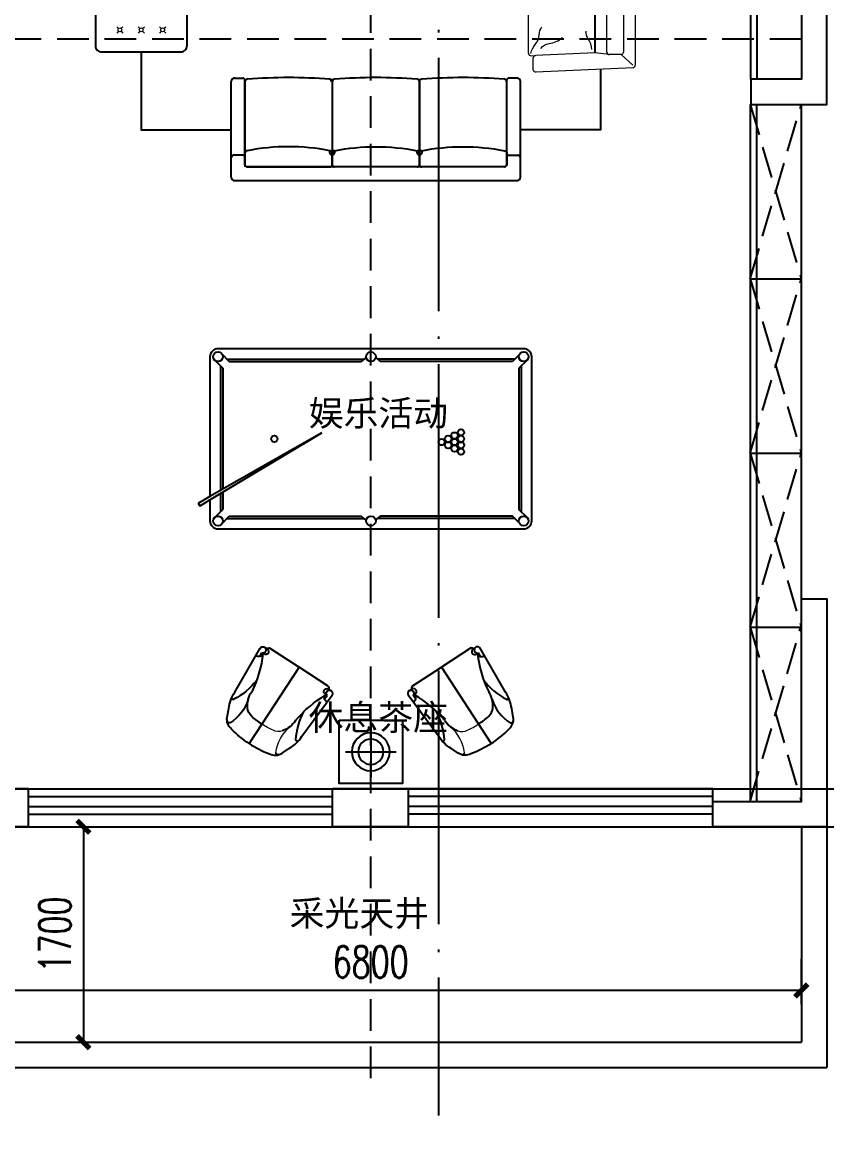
# Model space of a CAD drawing. Header units: millimetres. Extents: x 1337745 to 1642153, y -192803 to 266425.
# Drawn here: x 1510962 to 1517312, y 86820 to 95608 of the extents above; entities that cross this region are included whole.
import ezdxf
from ezdxf.enums import TextEntityAlignment as Align

# ---------------------------------------------------------------- set-up
doc = ezdxf.new("R2010")
doc.units = ezdxf.units.MM
doc.header["$LTSCALE"] = 1000
doc.header["$MEASUREMENT"] = 0
for name, pattern in [('DASH', [0.35, 0.25, -0.1]), ('DOTE', [2.42, 2, -0.2, 0.02, -0.2]), ('HIDDEN', [0.375, 0.25, -0.125]), ('HIDDEN2', [4.7625, 3.175, -1.5875])]:
    doc.linetypes.add(name, pattern=pattern)
for name, color, linetype in [('A-PUB_DIM', 3, 'Continuous'), ('AE-FLOR', 151, 'Continuous'), ('DOTE', 16, 'DOTE'), ('IE-FURN', 33, 'Continuous'), ('P-FURN-高柜', 5, 'Continuous'), ('REF', 8, 'HIDDEN2'), ('WALL', 2, 'Continuous'), ('WALL1', 51, 'Continuous'), ('WINDOW', 4, 'Continuous'), ('剪力墙', 6, 'Continuous'), ('家具粗线', 7, 'Continuous'), ('文字标注', 255, 'Continuous'), ('砖墙', 30, 'Continuous')]:
    doc.layers.add(name, color=color, linetype=linetype)
doc.layers.add('furniture', color=6, linetype='Continuous', lineweight=13)
doc.styles.add('_TCH_DIM_T3', font='SIMPLEX', dxfattribs={"width": 0.705882, "bigfont": 'GBCBIG'})
doc.styles.add('DIM_FONT', font='SIMPLEX', dxfattribs={"width": 0.7, "bigfont": 'GBCBIG'})
doc.styles.add('黑体', font='SIMHEI.TTF')
doc.dimstyles.new('_TCH_ARCH&&100', dxfattribs={"dimtxt": 250, "dimasz": 100, "dimexe": 250, "dimexo": 300, "dimgap": 100, "dimtad": 1, "dimdec": 0, "dimzin": 0, "dimdsep": 46, "dimtxsty": 'DIM_FONT', "dimblk": 'ARCHTICK', "dimcen": 0.09, "dimclrt": 7, "dimazin": 2, "dimtfac": 1, "dimtdec": 0, "dimtix": 1, "dimtmove": 2, "dimatfit": 3, "dimfxl": 1, "dimtolj": 1, "dimtzin": 0, "dimarcsym": 0})
doc.dimstyles.new('_TCH_ARCH&&50', dxfattribs={"dimtxt": 148.75, "dimasz": 50, "dimexe": 125, "dimexo": 150, "dimgap": 50, "dimtad": 1, "dimdec": 0, "dimzin": 0, "dimdsep": 46, "dimtxsty": '_TCH_DIM_T3', "dimblk": 'ARCHTICK', "dimcen": 0.09, "dimclrt": 7, "dimazin": 2, "dimtfac": 1, "dimtdec": 0, "dimtix": 1, "dimtmove": 2, "dimatfit": 3, "dimfxl": 1, "dimtolj": 1, "dimtzin": 0, "dimarcsym": 0})

# ---------------------------------------------------------------- blocks, each defined once
blk = doc.blocks.new('_ArchTick')
at = {"color": 0, "linetype": 'ByBlock', "const_width": 0.4}
blk.add_lwpolyline([(-0.5, -0.5), (0.5, 0.5)], dxfattribs=at)
blk = doc.blocks.new('*D62')
at = {"layer": 'A-PUB_DIM', "color": 0, "lineweight": -2, "transparency": 16777216}
for p, q in [((3032304.6, -671084.3), (3032348.9, -670693.4)), ((3032404, -671095.6), (3032448.2, -670704.7)), ((3032334.8, -670817.6), (3032434.2, -670828.9))]:
    blk.add_line(p, q, dxfattribs=at)
at = {"layer": 'Defpoints', "color": 0, "transparency": 16777216}
for p in [(3032434.2, -670828.9), (3032287.7, -671233.4), (3032387.1, -671244.6)]:
    blk.add_point(p, dxfattribs=at)
at = {"layer": 'A-PUB_DIM', "color": 0, "lineweight": -2, "transparency": 16777216, "xscale": 50, "yscale": 50, "zscale": 50}
for p, rotation in [((3032334.8, -670817.6), 173.5415813662658), ((3032434.2, -670828.9), 353.5415813662658)]:
    blk.add_blockref('_ArchTick', p, dxfattribs=dict(at, rotation=rotation))
at = {"layer": 'A-PUB_DIM', "color": 7, "transparency": 16777216, "insert": (3032176.4, -670661.3), "char_height": 148.75, "attachment_point": 5, "rotation": 353.54158, "style": '_TCH_DIM_T3'}
blk.add_mtext('\\A1;100', dxfattribs=at)
blk = doc.blocks.new('*D63')
at = {"layer": 'A-PUB_DIM', "color": 0, "lineweight": -2, "transparency": 16777216}
for p, q in [((3032404, -671095.6), (3032448.2, -670704.7)), ((3032434.2, -670828.9), (3033626.5, -670963.8)), ((3033596.3, -671230.6), (3033640.6, -670839.6))]:
    blk.add_line(p, q, dxfattribs=at)
at = {"layer": 'Defpoints', "color": 0, "transparency": 16777216}
for p in [(3033626.5, -670963.8), (3032387.1, -671244.6), (3033579.5, -671379.6)]:
    blk.add_point(p, dxfattribs=at)
at = {"layer": 'A-PUB_DIM', "color": 0, "lineweight": -2, "transparency": 16777216, "xscale": 50, "yscale": 50, "zscale": 50}
for p, rotation in [((3032434.2, -670828.9), 173.5415813662163), ((3033626.5, -670963.8), 353.5415813662163)]:
    blk.add_blockref('_ArchTick', p, dxfattribs=dict(at, rotation=rotation))
at = {"layer": 'A-PUB_DIM', "color": 7, "transparency": 16777216, "insert": (3033044.3, -670772.8), "char_height": 148.75, "attachment_point": 5, "rotation": 353.54158, "style": '_TCH_DIM_T3'}
blk.add_mtext('\\A1;1200', dxfattribs=at)
blk = doc.blocks.new('*D64')
at = {"layer": 'A-PUB_DIM', "color": 0, "lineweight": -2, "transparency": 16777216}
for p, q in [((3033596.3, -671230.6), (3033640.6, -670839.6)), ((3034093.2, -671286.8), (3034137.4, -670895.9)), ((3033626.5, -670963.8), (3034123.4, -671020.1))]:
    blk.add_line(p, q, dxfattribs=at)
at = {"layer": 'Defpoints', "color": 0, "transparency": 16777216}
for p in [(3034123.4, -671020.1), (3033579.5, -671379.6), (3034076.3, -671435.9)]:
    blk.add_point(p, dxfattribs=at)
at = {"layer": 'A-PUB_DIM', "color": 0, "lineweight": -2, "transparency": 16777216, "xscale": 50, "yscale": 50, "zscale": 50}
for p, rotation in [((3033626.5, -670963.8), 173.5415813662127), ((3034123.4, -671020.1), 353.5415813662127)]:
    blk.add_blockref('_ArchTick', p, dxfattribs=dict(at, rotation=rotation))
at = {"layer": 'A-PUB_DIM', "color": 7, "transparency": 16777216, "insert": (3033888.9, -670868.4), "char_height": 148.75, "attachment_point": 5, "rotation": 353.54158, "style": '_TCH_DIM_T3'}
blk.add_mtext('\\A1;500', dxfattribs=at)
blk = doc.blocks.new('*D65')
at = {"layer": 'A-PUB_DIM', "color": 0, "lineweight": -2, "transparency": 16777216}
for p, q in [((3034093.2, -671286.8), (3034137.4, -670895.9)), ((3034192.5, -671298.1), (3034236.8, -670907.1)), ((3034123.4, -671020.1), (3034222.7, -671031.3))]:
    blk.add_line(p, q, dxfattribs=at)
at = {"layer": 'Defpoints', "color": 0, "transparency": 16777216}
for p in [(3034222.7, -671031.3), (3034076.3, -671435.9), (3034175.7, -671447.1)]:
    blk.add_point(p, dxfattribs=at)
at = {"layer": 'A-PUB_DIM', "color": 0, "lineweight": -2, "transparency": 16777216, "xscale": 50, "yscale": 50, "zscale": 50}
for p, rotation in [((3034123.4, -671020.1), 173.5415813661032), ((3034222.7, -671031.3), 353.5415813661032)]:
    blk.add_blockref('_ArchTick', p, dxfattribs=dict(at, rotation=rotation))
at = {"layer": 'A-PUB_DIM', "color": 7, "transparency": 16777216, "insert": (3034157.6, -671162.3), "char_height": 148.75, "attachment_point": 5, "rotation": 353.54158, "style": '_TCH_DIM_T3'}
blk.add_mtext('\\A1;100', dxfattribs=at)
blk = doc.blocks.new('*D66')
at = {"layer": 'A-PUB_DIM', "color": 0, "lineweight": -2, "transparency": 16777216}
for p, q in [((3034192.5, -671298.1), (3034236.8, -670907.1)), ((3034222.7, -671031.3), (3035117, -671132.6)), ((3035086.8, -671399.3), (3035131.1, -671008.4))]:
    blk.add_line(p, q, dxfattribs=at)
at = {"layer": 'Defpoints', "color": 0, "transparency": 16777216}
for p in [(3035117, -671132.6), (3034175.7, -671447.1), (3035070, -671548.3)]:
    blk.add_point(p, dxfattribs=at)
at = {"layer": 'A-PUB_DIM', "color": 0, "lineweight": -2, "transparency": 16777216, "xscale": 50, "yscale": 50, "zscale": 50}
for p, rotation in [((3034222.7, -671031.3), 173.5415813662182), ((3035117, -671132.6), 353.5415813662182)]:
    blk.add_blockref('_ArchTick', p, dxfattribs=dict(at, rotation=rotation))
at = {"layer": 'A-PUB_DIM', "color": 7, "transparency": 16777216, "insert": (3034683.9, -670958.4), "char_height": 148.75, "attachment_point": 5, "rotation": 353.54158, "style": '_TCH_DIM_T3'}
blk.add_mtext('\\A1;900', dxfattribs=at)
blk = doc.blocks.new('A$C71264A39')
at = {"layer": '剪力墙'}
for points in [[(-27950, 11200), (-28650, 11200), (-28650, 11000), (-28150, 11000), (-28150, 7800), (-28550, 7800), (-28550, 7600), (-27950, 7600), (-27950, 11200)], [(-28850, 2100), (-28150, 2100), (-28150, 3700), (-27950, 3700), (-27950, 1900), (-28850, 1900), (-28850, 2100)]]:
    blk.add_lwpolyline(points, dxfattribs=at)
blk = doc.blocks.new('A$C175371E0')
at = {"layer": 'furniture', "color": 8}
for p, q in [((-179.5, 161.3), (-193.7, 175.5)), ((-179.5, 140.1), (-193.7, 126)), ((-158.3, 161.3), (-144.2, 175.5)), ((-158.3, 140.1), (-144.2, 126)), ((-10.6, 161.3), (-24.7, 175.5)), ((-10.6, 140.1), (-24.7, 126)), ((10.6, 161.3), (24.7, 175.5)), ((10.6, 140.1), (24.7, 126)), ((158.3, 161.3), (144.2, 175.5)), ((158.3, 140.1), (144.2, 126)), ((179.5, 161.3), (193.7, 175.5)), ((179.5, 140.1), (193.7, 126)), ((-179.5, 10.6), (-193.7, 24.7)), ((-158.3, 10.6), (-144.2, 24.7)), ((-10.6, 10.6), (-24.7, 24.7)), ((10.6, 10.6), (24.7, 24.7)), ((158.3, 10.6), (144.2, 24.7)), ((179.5, 10.6), (193.7, 24.7)), ((-179.5, -10.6), (-193.7, -24.7)), ((-158.3, -10.6), (-144.2, -24.7)), ((-10.6, -10.6), (-24.7, -24.7)), ((10.6, -10.6), (24.7, -24.7)), ((158.3, -10.6), (144.2, -24.7)), ((179.5, -10.6), (193.7, -24.7)), ((-179.5, -140.1), (-193.7, -126)), ((-179.5, -161.3), (-193.7, -175.5)), ((-158.3, -140.1), (-144.2, -126)), ((-158.3, -161.3), (-144.2, -175.5)), ((-10.6, -140.1), (-24.7, -126)), ((-10.6, -161.3), (-24.7, -175.5)), ((10.6, -140.1), (24.7, -126)), ((10.6, -161.3), (24.7, -175.5)), ((158.3, -140.1), (144.2, -126)), ((158.3, -161.3), (144.2, -175.5)), ((179.5, -140.1), (193.7, -126)), ((179.5, -161.3), (193.7, -175.5))]:
    blk.add_line(p, q, dxfattribs=at)
for centre in [(-168.9, 150.7), (0, 150.7), (168.9, 150.7), (-168.9, 0), (0, 0), (168.9, 0), (-168.9, -150.7), (0, -150.7), (168.9, -150.7)]:
    blk.add_circle(centre, 15, dxfattribs=at)
at = {"layer": 'IE-FURN'}
blk.add_lwpolyline([(-362.1, 274.6), (-362.1, -275.4, 0.414214), (-312.1, -325.4), (312.1, -325.4, 0.414214), (362.1, -275.4), (362.1, 274.6, 0.414214), (312.1, 324.6), (-312.1, 324.6, 0.414214)], format="xyb", close=True, dxfattribs=at)
blk = doc.blocks.new('A$C394A4696')
at = {"layer": 'IE-FURN'}
for p, q in [((-810, 1113.9), (-810, 1050.8)), ((-810, 1113.9), (-810, 1050.8)), ((-26.8, 1140.8), (-783.2, 1140.8)), ((-199.9, 1050.8), (-199.9, 1122.8)), ((-126, 1032.8), (-792, 1032.8)), ((-126, 344.2), (-792, 344.2)), ((-782.1, 344.2), (-108, 344.2)), ((-782.1, 344.2), (-108, 344.2)), ((-782.1, 344.2), (-108, 344.2)), ((-782.1, 344.2), (-108, 344.2)), ((-782.1, 344.2), (-108, 344.2)), ((-782.1, 344.2), (-108, 344.2)), ((-108, 326.2), (-108, -1014.8)), ((-782.1, -344.3), (-108, -344.3)), ((-782.1, -344.3), (-108, -344.3)), ((-782.1, -344.3), (-108, -344.3)), ((-782.1, -344.3), (-108, -344.3)), ((-782.1, -344.3), (-108, -344.3)), ((-782.1, -344.3), (-108, -344.3)), ((-810, -1113.9), (-810, -1050.8)), ((-810, -1113.9), (-810, -1050.8)), ((-126, -1032.8), (-792, -1032.8)), ((-782.1, -1032.8), (-108, -1032.8)), ((-782.1, -1032.8), (-108, -1032.8)), ((-199.9, -1050.8), (-199.9, -1122.8)), ((-26.8, -1140.8), (-783.2, -1140.8))]:
    blk.add_line(p, q, dxfattribs=at)
blk.add_lwpolyline([(0, -1113.9), (0, 1113.9)], dxfattribs=at)
at = {"layer": 'IE-FURN', "color": 8}
for points in [[(-236.2, 1014.7, -0.414214), (-218.2, 1032.8), (-126, 1032.8, -0.414214), (-108, 1014.7), (-108, 362.2, -0.414214), (-126, 344.2), (-218.2, 344.2, -0.414214), (-236.2, 362.2, -0.097845)], [(-236.2, 362.2, 0.414214), (-218.2, 344.2), (-126, 344.2, 0.414214), (-108, 362.2), (-108, 326.2, 0.414214), (-126, 344.2), (-218.2, 344.2, 0.414214), (-236.2, 326.2, 1.773437)], [(-236.2, 326.2, -0.414214), (-218.2, 344.2), (-126, 344.2, -0.414214), (-108, 326.2), (-108, -326.3, -0.414214), (-126, -344.3), (-218.2, -344.3, -0.414214), (-236.2, -326.3, -0.097845)], [(-236.2, -1014.8, 0.414214), (-218.2, -1032.8), (-126, -1032.8, 0.414214), (-108, -1014.8), (-108, -362.3, 0.414214), (-126, -344.3), (-218.2, -344.3, 0.414214), (-236.2, -362.3, 0.097845)], [(-236.2, -326.3, 0.414214), (-218.2, -344.3), (-126, -344.3, 0.414214), (-108, -326.3), (-108, -362.3, 0.414214), (-126, -344.3), (-218.2, -344.3, 0.414214), (-236.2, -362.3, 1.773437)]]:
    blk.add_lwpolyline(points, format="xyb", close=True, dxfattribs=at)
at = {"layer": 'IE-FURN'}
for centre, radius, start, end in [((-783.2, 1113.9), 26.8, 90, 180), ((-783.2, 1113.9), 26.8, 90, 180), ((-181.9, 1122.8), 18, 90, 180), ((-26.8, 1113.9), 26.8, 0, 90), ((3180, 688.5), 3993.4, 175.31386, 184.68614), ((-792, 1050.8), 18, 180, 270), ((-792, 1050.8), 18, 180, 270), ((-782.1, 1014.7), 18, 90, 180), ((-181.9, 1050.8), 18, 180, 270), ((-126, 1014.7), 18, 0, 90), ((-782.1, 362.2), 18, 180, 270), ((-782.1, 362.2), 18, 180, 270), ((3180, 0), 3993.4, 175.31386, 184.68614), ((-782.1, 326.2), 18, 90, 180), ((-782.1, 326.2), 18, 90, 180), ((-126, 326.2), 18, 0, 90), ((-782.5, -367.9), 18, 90, 180), ((-782.1, -326.3), 18, 180, 270), ((-782.1, -326.3), 18, 180, 270), ((-782.1, -362.3), 18, 90, 180), ((3180, -688.5), 3993.4, 175.31386, 184.68614), ((-792, -1050.8), 18, 90, 180), ((-792, -1050.8), 18, 90, 180), ((-782.1, -1014.8), 18, 180, 270), ((-782.1, -1014.8), 18, 180, 270), ((-181.9, -1050.8), 18, 90, 180), ((-783.2, -1113.9), 26.8, 180, 270), ((-783.2, -1113.9), 26.8, 180, 270), ((-181.9, -1122.8), 18, 180, 270), ((-26.8, -1113.9), 26.8, 270, 0)]:
    blk.add_arc(centre, radius, start, end, dxfattribs=at)
at = {"layer": 'IE-FURN', "color": 161}
blk.add_arc((-126, -1014.8), 18, 270, 0, dxfattribs=at)
blk = doc.blocks.new('uio')
at = {"lineweight": 5, "ltscale": 0.03}
for p, q in [((-104844.5, -966881.5), (-104736.3, -966120.3)), ((-104716, -966104.3), (-103987, -966173.5)), ((-104650.7, -966317.5), (-104641.8, -966224.2)), ((-104621.4, -966207.3), (-104099.3, -966256.9)), ((-103970.1, -966193.1), (-104007.1, -966961)), ((-104650.7, -966317.5), (-104647.7, -966428.7)), ((-104650.7, -966317.5), (-104647.7, -966428.7)), ((-104111.7, -966387.5), (-104633.8, -966337.9)), ((-104111.7, -966387.5), (-104633.8, -966337.9)), ((-104082.4, -966277.4), (-104091.3, -966370.6)), ((-104082.4, -966277.4), (-104091.3, -966370.6)), ((-104714.1, -966895.6), (-104647.7, -966428.7)), ((-104115.2, -966479.3), (-104647.7, -966428.7)), ((-104091.3, -966370.6), (-104115.2, -966479.3)), ((-104091.3, -966370.6), (-104115.2, -966479.3)), ((-104115.2, -966479.3), (-104137.9, -966950.4)), ((-104734.4, -966911.6), (-104827.7, -966902.8)), ((-104719.1, -966931), (-104714.1, -966895.6)), ((-104160.1, -967003.8), (-104702.3, -966952.3)), ((-104139.6, -966986.1), (-104137.9, -966950.4)), ((-104027.6, -966978.8), (-104121, -966969.9))]:
    blk.add_line(p, q, dxfattribs=at)
for p, q in [((-104650.7, -966317.5), (-104641.8, -966224.2)), ((-104115.2, -966479.3), (-104647.7, -966428.7))]:
    blk.add_line(p, q)
for centre, start, end in [((-104717.8, -966122.9), 84.57389, 171.91089), ((-103988.8, -966192.2), 357.23689, 84.57389), ((-104623.2, -966226), 84.57389, 174.57389), ((-104623.2, -966226), 84.57389, 174.57389), ((-104101.1, -966275.6), 354.57389, 84.57389), ((-104101.1, -966275.6), 354.57389, 84.57389), ((-104632.1, -966319.2), 174.57389, 264.57389), ((-104632.1, -966319.2), 174.57389, 264.57389), ((-104109.9, -966368.8), 264.57389, 354.57389), ((-104109.9, -966368.8), 264.57389, 354.57389), ((-104825.9, -966884.1), 171.91089, 264.57389), ((-104732.6, -966893), 264.57389, 351.91089), ((-104700.5, -966933.7), 171.91089, 264.57389), ((-104119.2, -966951.3), 177.23689, 264.57389), ((-104029.2, -966960.1), 274.88377, 7.54677), ((-104158.3, -966985.2), 264.57389, 357.23689)]:
    blk.add_arc(centre, 18.7, start, end, dxfattribs=at)
at = {"layer": 'furniture', "color": 8}
for p, q in [((-104717.8, -966122.9), (-104641.8, -966224.2)), ((-103988.8, -966192.2), (-104082.4, -966277.4))]:
    blk.add_line(p, q, dxfattribs=at)
for points in [[(-104624.4, -966458.9, -0.157856), (-104543.6, -966495.4, 0.195258), (-104485.4, -966516.6, 0.506042)], [(-104143.7, -966504.6, 0.157856), (-104230, -966525.1, -0.195258), (-104291.1, -966535.1, -0.506042)], [(-104654.6, -966859.1, 0.215808), (-104609.4, -966798.2, -0.158378), (-104551.3, -966698.1, -0.75133)], [(-104654.6, -966859.1, 0.215808), (-104609.4, -966798.2, -0.158378), (-104551.3, -966698.1, -0.75133)], [(-104189.5, -966903.3, -0.215808), (-104222.3, -966834.9, 0.158378), (-104260.6, -966725.7, 0.75133)], [(-104189.5, -966903.3, -0.215808), (-104222.3, -966834.9, 0.158378), (-104260.6, -966725.7, 0.75133)], [(-104700.5, -966933.7, 0.13045), (-104626.9, -966906.3, -0.166434), (-104547.1, -966882.8, 0.138962), (-104484.6, -966868, -0.132288)], [(-104700.5, -966933.7, 0.13045), (-104626.9, -966906.3, -0.166434), (-104547.1, -966882.8, 0.138962), (-104484.6, -966868, -0.132288)], [(-104158.3, -966985.2, -0.13045), (-104225.5, -966944.4, 0.166434), (-104299.5, -966906.3, -0.138962), (-104358.1, -966880, 0.132288)], [(-104158.3, -966985.2, -0.13045), (-104225.5, -966944.4, 0.166434), (-104299.5, -966906.3, -0.138962), (-104358.1, -966880, 0.132288)]]:
    blk.add_lwpolyline(points, format="xyb", dxfattribs=at)
blk = doc.blocks.new('$plan$00002328')
at = {"layer": 'IE-FURN'}
for p, q in [((-1278.5, 621.3, 0), (-1214.1, 558.8, 0)), ((-1225.7, 674.1, 0), (-1163.3, 609.6, 0)), ((-1181.7, 628.6, 0), (-99, 628.6, 0)), ((-83.3, 641.7, 0), (-121.9, 609.6, 0)), ((-8, 641.7, 0), (30.5, 609.6, 0)), ((1090.4, 628.6, 0), (7.7, 628.6, 0)), ((1134.4, 674.1, 0), (1071.9, 609.6, 0)), ((1187.2, 621.3, 0), (1122.7, 558.8, 0)), ((-1233.1, -577.3, 0), (-1233.1, 577.3, 0)), ((-1214.1, -558.8, 0), (-1214.1, 558.8, 0)), ((-1163.3, 609.6, 0), (-121.9, 609.6, 0)), ((1071.9, 609.6, 0), (30.5, 609.6, 0)), ((1122.7, 421.6, 0), (1122.7, 558.8, 0)), ((1141.8, 433.1, 0), (1141.8, 577.3, 0)), ((1313.8, 506.7, 0), (1300.7, 528.4, 0)), ((1224.3, 482.6, 0), (342.4, -46.6, 0)), ((342.4, -46.6, 0), (1224.3, 455.7, 0)), ((1122.7, -558.8, 0), (1122.7, 397.8, 0)), ((1141.8, -577.3, 0), (1141.8, 408.7, 0)), ((-1278.5, -621.3, 0), (-1214.1, -558.8, 0)), ((-1225.7, -674.1, 0), (-1163.3, -609.6, 0)), ((-1163.3, -609.6, 0), (-121.9, -609.6, 0)), ((-83.3, -641.7, 0), (-121.9, -609.6, 0)), ((-8, -641.7, 0), (30.5, -609.6, 0)), ((1071.9, -609.6, 0), (30.5, -609.6, 0)), ((1134.4, -674.1, 0), (1071.9, -609.6, 0)), ((1187.2, -621.3, 0), (1122.7, -558.8, 0)), ((-1181.7, -628.6, 0), (-99, -628.6, 0)), ((1090.4, -628.6, 0), (7.7, -628.6, 0))]:
    blk.add_line(p, q, dxfattribs=at)
at = {"layer": 'IE-FURN', "elevation": 0}
blk.add_lwpolyline([(1300.7, 528.4), (1224.3, 482.6), (1224.3, 647.7, 0.414214), (1160.8, 711.2), (-1252.2, 711.2, 0.414214), (-1315.7, 647.7), (-1315.7, -647.7, 0.414214), (-1252.2, -711.2), (1160.8, -711.2, 0.414214), (1224.3, -647.7), (1224.3, 455.7), (1313.8, 506.7, 0.584235)], format="xyb", close=True, dxfattribs=at)
at = {"layer": 'IE-FURN'}
for centre, radius in [((-1252.2, 647.7, 0), 38.1), ((-45.7, 647.7, 0), 38.1), ((1160.8, 647.7, 0), 38.1), ((-756.9, 101.6, 0), 25.4), ((-706.1, 76.2, 0), 25.4), ((-756.9, 50.8, 0), 25.4), ((-756.9, 0, 0), 25.4), ((-706.1, 25.4, 0), 25.4), ((-706.1, -25.4, 0), 25.4), ((-655.3, 50.8, 0), 25.4), ((-655.3, 0, 0), 25.4), ((-604.5, 25.4, 0), 25.4), ((716.3, 0, 0), 25.4), ((-756.9, -50.8, 0), 25.4), ((-1252.2, -647.7, 0), 38.1), ((-45.7, -647.7, 0), 38.1), ((1160.8, -647.7, 0), 38.1)]:
    blk.add_circle(centre, radius, dxfattribs=at)
blk = doc.blocks.new('fsxxxx')
at = {"layer": 'IE-FURN'}
for p in [(-163.4, 753.3), (-624.1, 452.3)]:
    blk.add_line(p, (-393.8, 602.8), dxfattribs=at)
at = {"layer": 'IE-FURN', "color": 8}
blk.add_line((-393.8, 602.8), (0, 0), dxfattribs=at)
at = {"layer": 'IE-FURN'}
for points in [[(-84.1, 687.4), (-100.8, 716.3)], [(-595.7, 353.2), (-615.4, 380.1)]]:
    blk.add_lwpolyline(points, dxfattribs=at)
for points in [[(0, 0, 0.055738), (138.6, 114.4, 0.270993), (173.4, 209.2), (161.2, 276.7, 0.111969), (113.5, 405.4), (-87.8, 753.7)], [(0, 0, -0.055738), (-160.4, -80.9, -0.270993), (-261.2, -74.7), (-318.2, -36.5, -0.111969), (-416.9, 58.9), (-654.9, 383.2)]]:
    blk.add_lwpolyline(points, format="xyb", dxfattribs=at)
for centre, radius, start, end in [((-156, 737.6), 17.4, 36.36293, 115.38675), ((-128.4, 727.1), 25, 123.15386, 223.16218), ((-129.2, 728.9), 25.8, 227.22074, 295.25523), ((-163.2, 801.8), 58, 291.45449, 314.85322), ((-108.7, 740), 25, 27.14992, 288.53467), ((-144.9, 772.3), 71.9, 291.87669, 308.17951), ((-77.1, 720.5), 33.6, 197.93281, 312.87957), ((-612.7, 439.2), 17.4, 130.92096, 209.94478), ((-633.9, 396.9), 25, 317.77304, 219.1578), ((-668.7, 471.6), 58, 291.45449, 314.85322), ((-614.3, 409.8), 25, 23.14553, 123.15386), ((-628.8, 360.1), 33.6, 293.42814, 48.3749), ((-649, 443.1), 71.9, 298.1282, 314.43102), ((-615.6, 411.2), 25.8, 311.05248, 19.08697)]:
    blk.add_arc(centre, radius, start, end, dxfattribs=at)
at = {"layer": 'IE-FURN', "color": 8}
for centre, radius, start, end in [((804.8, 816), 919.9, 186.60677, 206.25808), ((367.6, 827.1), 537.5, 217.41795, 242.67064), ((-1070.6, -409.1), 919.9, 40.04963, 59.70094), ((-186.9, 297.8), 200.4, 355.42525, 33.69688), ((124.7, 360.9), 12, 251.29203, 16.6444), ((-86.8, 289.8), 100, 311.39615, 355.42525), ((337.1, 455.6), 347.1, 198.03262, 237.35025), ((-905.1, -4.3), 537.5, 3.63708, 28.88976), ((-197.6, 290.8), 200.4, 212.61083, 250.88247), ((-482.6, 738.8), 698.5, 303.15386, 311.39615), ((154, 184.2), 21.2, 258.67923, 339.40068), ((-380.5, 30.8), 12, 229.66331, 355.01568), ((-230.5, -67), 21.2, 266.90704, 347.62848)]:
    blk.add_arc(centre, radius, start, end, dxfattribs=at)
at = {"layer": '家具粗线', "color": 252, "lineweight": 5}
for centre, radius, start, end in [((-552.7, -125.6), 347.1, 8.95746, 48.27509), ((-230.5, 196), 100, 250.88247, 294.91156), ((-482.6, 738.8), 698.5, 294.91156, 303.15386)]:
    blk.add_arc(centre, radius, start, end, dxfattribs=at)
blk = doc.blocks.new('A$C7F2562B0')
at = {"layer": 'IE-FURN'}
for p, q in [((-4860.8, 399.7), (-4860.8, 3600.1)), ((-4810.8, 399.7), (-4810.8, 3600.1)), ((-4856.1, 200.2), (-4856.1, -5299.8)), ((-4806.1, 200.2), (-4806.1, -5299.8)), ((-4806.1, -1174.8), (-5210.1, -1174.8)), ((-4806.1, -2549.8), (-5210.1, -2549.8)), ((-4806.1, -3924.8), (-5210.1, -3924.8))]:
    blk.add_line(p, q, dxfattribs=at)
at = {"layer": 'IE-FURN', "linetype": 'DASH'}
for p, q in [((-4806.1, 200.2), (-5210.1, -1174.8)), ((-4806.1, -1174.8), (-5210, 200.2, 0)), ((-4806.1, -2549.8), (-5210.1, -1174.8)), ((-4806.1, -1174.8), (-5210.1, -2549.8)), ((-4806.1, -3924.8), (-5210.1, -2549.8)), ((-4806.1, -2549.8), (-5210.1, -3924.8)), ((-4806.1, -3924.8), (-5210.1, -5299.8)), ((-4806.1, -5299.8), (-5206, -3924.8))]:
    blk.add_line(p, q, dxfattribs=at)
at = {"layer": 'IE-FURN', "elevation": 0}
blk.add_lwpolyline([(-1562.2, -4657.8), (-2062.2, -4657.8), (-2062.2, -5157.8), (-1562.2, -5157.8)], close=True, dxfattribs=at)
at = {"layer": 'IE-FURN', "color": 8, "elevation": 0}
for points in [[(-1812.2, -4707.8), (-1812.2, -5107.8)], [(-1612.2, -4907.8), (-2012.2, -4907.8)]]:
    blk.add_lwpolyline(points, dxfattribs=at)
at = {"layer": 'IE-FURN'}
for radius in [150, 100]:
    blk.add_circle((-1812.2, -4907.8, 0), radius, dxfattribs=at)
at = {"layer": 'P-FURN-高柜', "color": 8}
for points in [[(0, 616), (0, 0), (-711, 0)], [(-3625.6, 479.6), (-3625.6, 0), (-2992.5, 0)]]:
    blk.add_lwpolyline(points, dxfattribs=at)
at = {"layer": 'REF', "linetype": 'HIDDEN'}
for p, q in [((-1812.8, -7484.1), (-1812.8, 3600)), ((-5210.5, 715.9), (1585.2, 715.9))]:
    blk.add_line(p, q, dxfattribs=at)
at = {"layer": 'AE-FLOR', "xscale": -0.9999999999999997, "rotation": 179.9999999999999}
blk.add_blockref('$plan$00002328', (-1767.1, -2437.7, 0), dxfattribs=at)
at = {"layer": 'furniture', "color": 6}
for name, p, xscale, rotation in [('A$C175371E0', (0, 940.6), -0.9999999999999997, 179.9999999999999), ('A$C394A4696', (-1851.7, -400), -1.000000000000001, 90)]:
    blk.add_blockref(name, p, dxfattribs=dict(at, xscale=xscale, rotation=rotation))
at = {"layer": 'IE-FURN', "xscale": -1.000000000000001}
for name, p, rotation in [('uio', (-975577.3, -11647.5), 84.5738928507004), ('fsxxxx', (-2762.8, -4843.4, 0), 359.9999999999948)]:
    blk.add_blockref(name, p, dxfattribs=dict(at, rotation=rotation))
at = {"layer": 'IE-FURN', "extrusion": (0, 0, -1), "xscale": -1.000000000000001, "zscale": -1.000000000000001, "rotation": 4.975977799149668e-12}
blk.add_blockref('fsxxxx', (851.9, -4843.4, 0), dxfattribs=at)
blk = doc.blocks.new('*D328')
at = {"layer": 'Defpoints', "color": 0}
for p in [(1510311.8, 87967), (1510311.8, 87558.2, 0), (1517111.8, 87558.2, 0)]:
    blk.add_point(p, dxfattribs=at)
at = {"layer": '砖墙', "color": 0, "lineweight": -2}
for p, q in [((1510311.8, 87858.2), (1510311.8, 88217)), ((1517111.8, 87858.2), (1517111.8, 88217)), ((1517111.8, 87967), (1510311.8, 87967))]:
    blk.add_line(p, q, dxfattribs=at)
at = {"layer": '砖墙', "color": 0, "lineweight": -2, "xscale": 100, "yscale": 100, "zscale": 100}
for p, rotation in [((1510311.8, 87967), 179.9999999927693), ((1517111.8, 87967), 359.9999999927693)]:
    blk.add_blockref('_ArchTick', p, dxfattribs=dict(at, rotation=rotation))
at = {"layer": '砖墙', "color": 7, "insert": (1513711.8, 88192), "char_height": 250, "attachment_point": 5, "rotation": 360, "style": 'DIM_FONT'}
blk.add_mtext('\\A1;6800', dxfattribs=at)
blk = doc.blocks.new('*D329')
at = {"layer": 'Defpoints', "color": 0}
for p in [(1511011.8, 89258.2, 0), (1511011.8, 87558.2, 0), (1511444.8, 87558.2)]:
    blk.add_point(p, dxfattribs=at)
at = {"layer": '砖墙', "color": 0, "lineweight": -2}
for p, q in [((1511311.8, 89258.2), (1511694.8, 89258.2)), ((1511444.8, 89258.2), (1511444.8, 87558.2)), ((1511311.8, 87558.2), (1511694.8, 87558.2))]:
    blk.add_line(p, q, dxfattribs=at)
at = {"layer": '砖墙', "color": 0, "lineweight": -2, "xscale": 100, "yscale": 100, "zscale": 100}
for p, rotation in [((1511444.8, 89258.2), 90), ((1511444.8, 87558.2), 270)]:
    blk.add_blockref('_ArchTick', p, dxfattribs=dict(at, rotation=rotation))
at = {"layer": '砖墙', "color": 7, "insert": (1511219.8, 88408.2), "char_height": 250, "attachment_point": 5, "rotation": 90, "style": 'DIM_FONT'}
blk.add_mtext('\\A1;1700', dxfattribs=at)

msp = doc.modelspace()

# ---------------------------------------------------------------- linework, layer by layer
at = {"layer": 'DOTE'}
msp.add_line((1514247.5, 199388.6, 0), (1514247.5, 86979.4, 0), dxfattribs=at)
at = {"layer": 'WALL'}
for p, q in [((1505711.8, 89558.2, 0), (1513711.8, 89558.2, 0)), ((1513711.8, 89558.2, 0), (1518411.8, 89558.2, 0)), ((1506011.8, 89258.2, 0), (1513711.8, 89258.2, 0)), ((1513711.8, 89258.2, 0), (1518411.8, 89258.2, 0)), ((1517311.8, 89258.2, 0), (1517311.8, 87358.2, 0))]:
    msp.add_line(p, q, dxfattribs=at)
at = {"layer": '砖墙'}
msp.add_line((1517111.8, 91058.2, 0), (1517111.8, 94958.2, 0), dxfattribs=at)

# ---------------------------------------------------------------- block references
at = {"layer": 'WALL1'}
msp.add_blockref('A$C71264A39', (1545261.8, 87358.2, 0), dxfattribs=at)

# ---------------------------------------------------------------- dimensions: what is measured, and where the dimension line sits
at = {"layer": 'A-PUB_DIM'}
for base, p1, p2, angle, picture, middle in [((1554075.5, 174336.5, 0), (1553975.5, 173918, 0), (1554075.5, 173918, 0), 0, '*D62', (1553800.5, 174474, 0)), ((1555275.5, 174336.5, 0), (1554075.5, 173918, 0), (1555275.5, 173918, 0), 0, '*D63', (1554675.5, 174460.8, 0)), ((1555775.5, 174336.5, 0), (1555275.5, 173918, 0), (1555775.5, 173918, 0), 0, '*D64', (1555525.5, 174460.8, 0)), ((1556775.5, 174336.5, 0), (1555875.5, 173918, 0), (1556775.5, 173918, 0), 0, '*D66', (1556325.5, 174460.8, 0)), ((1555875.5, 174336.5, 0), (1555775.5, 173918, 0), (1555875.5, 173918, 0), 360, '*D65', (1555825.5, 174199, 0))]:
    dim = msp.add_linear_dim(base=base, p1=p1, p2=p2, angle=angle, dimstyle='_TCH_ARCH&&50', dxfattribs=at)
    dim.commit()
    dim.dimension.update_dxf_attribs({"geometry": picture, "text_midpoint": middle, "dimtype": 129, "insert": (-1534570.3, 499813.5)})

# ---------------------------------------------------------------- next in the draw order: block references
at = {"layer": '砖墙', "xscale": -1, "rotation": 359.9999999924962}
msp.add_blockref('A$C7F2562B0', (1511901, 94758.1, 0), dxfattribs=at)

# ---------------------------------------------------------------- next in the draw order: linework, layer by layer
at = {"layer": 'WALL'}
for p, q in [((1511011.8, 89558.2, 0), (1510311.8, 89558.2, 0)), ((1511011.8, 89258.2, 0), (1511011.8, 89558.2, 0)), ((1513911.8, 89558.2, 0), (1513411.8, 89558.2, 0)), ((1513411.8, 89258.2, 0), (1513411.8, 89558.2, 0)), ((1514011.8, 89558.2, 0), (1513911.8, 89558.2, 0)), ((1514011.8, 89258.2, 0), (1514011.8, 89558.2, 0)), ((1516411.8, 89258.2, 0), (1516411.8, 89558.2, 0)), ((1511011.8, 89258.2, 0), (1510311.8, 89258.2, 0)), ((1513911.8, 89258.2, 0), (1513411.8, 89258.2, 0)), ((1514011.8, 89258.2, 0), (1513911.8, 89258.2, 0)), ((1517111.8, 89258.2, 0), (1517111.8, 87558.2, 0)), ((1510311.8, 87558.2, 0), (1517111.8, 87558.2, 0)), ((1510311.8, 87358.2, 0), (1517311.8, 87358.2, 0))]:
    msp.add_line(p, q, dxfattribs=at)
at = {"layer": 'WINDOW'}
for p, q in [((1511011.8, 89558.2, 0), (1513411.8, 89558.2, 0)), ((1516411.8, 89558.2, 0), (1514011.8, 89558.2, 0)), ((1511011.8, 89498.2, 0), (1513411.8, 89498.2, 0)), ((1516411.8, 89498.2, 0), (1514011.8, 89498.2, 0)), ((1511011.8, 89418.2, 0), (1513411.8, 89418.2, 0)), ((1516411.8, 89418.2, 0), (1514011.8, 89418.2, 0)), ((1511011.8, 89358.2, 0), (1513411.8, 89358.2, 0)), ((1516411.8, 89358.2, 0), (1514011.8, 89358.2, 0))]:
    msp.add_line(p, q, dxfattribs=at)

# ---------------------------------------------------------------- next in the draw order: texts
at = {"layer": '文字标注', "color": 0, "ltscale": 0.3, "style": '黑体'}
for s, p in [('娱乐活动', (1513772.9, 92525.7, 0)), ('休息茶座', (1513772.3, 90126.3, 0)), ('采光天井', (1513622.4, 88577.9))]:
    msp.add_text(s, height=201.6, rotation=360, dxfattribs=at).set_placement(p, align=Align.MIDDLE)

# ---------------------------------------------------------------- next in the draw order: dimensions: what is measured, and where the dimension line sits
at = {"layer": '砖墙'}
for p1, p2, distance, picture, middle in [((1511011.8, 89258.2, 0), (1511011.8, 87558.2, 0), 433, '*D329', (1511219.8, 88408.2)), ((1517111.8, 87558.2, 0), (1510311.8, 87558.2, 0), -408.9, '*D328', (1513711.8, 88192))]:
    dim = msp.add_aligned_dim(p1=p1, p2=p2, distance=distance, dimstyle='_TCH_ARCH&&100', dxfattribs=at)
    dim.commit()
    dim.dimension.update_dxf_attribs({"geometry": picture, "text_midpoint": middle})

doc.saveas('drawing.dxf')
